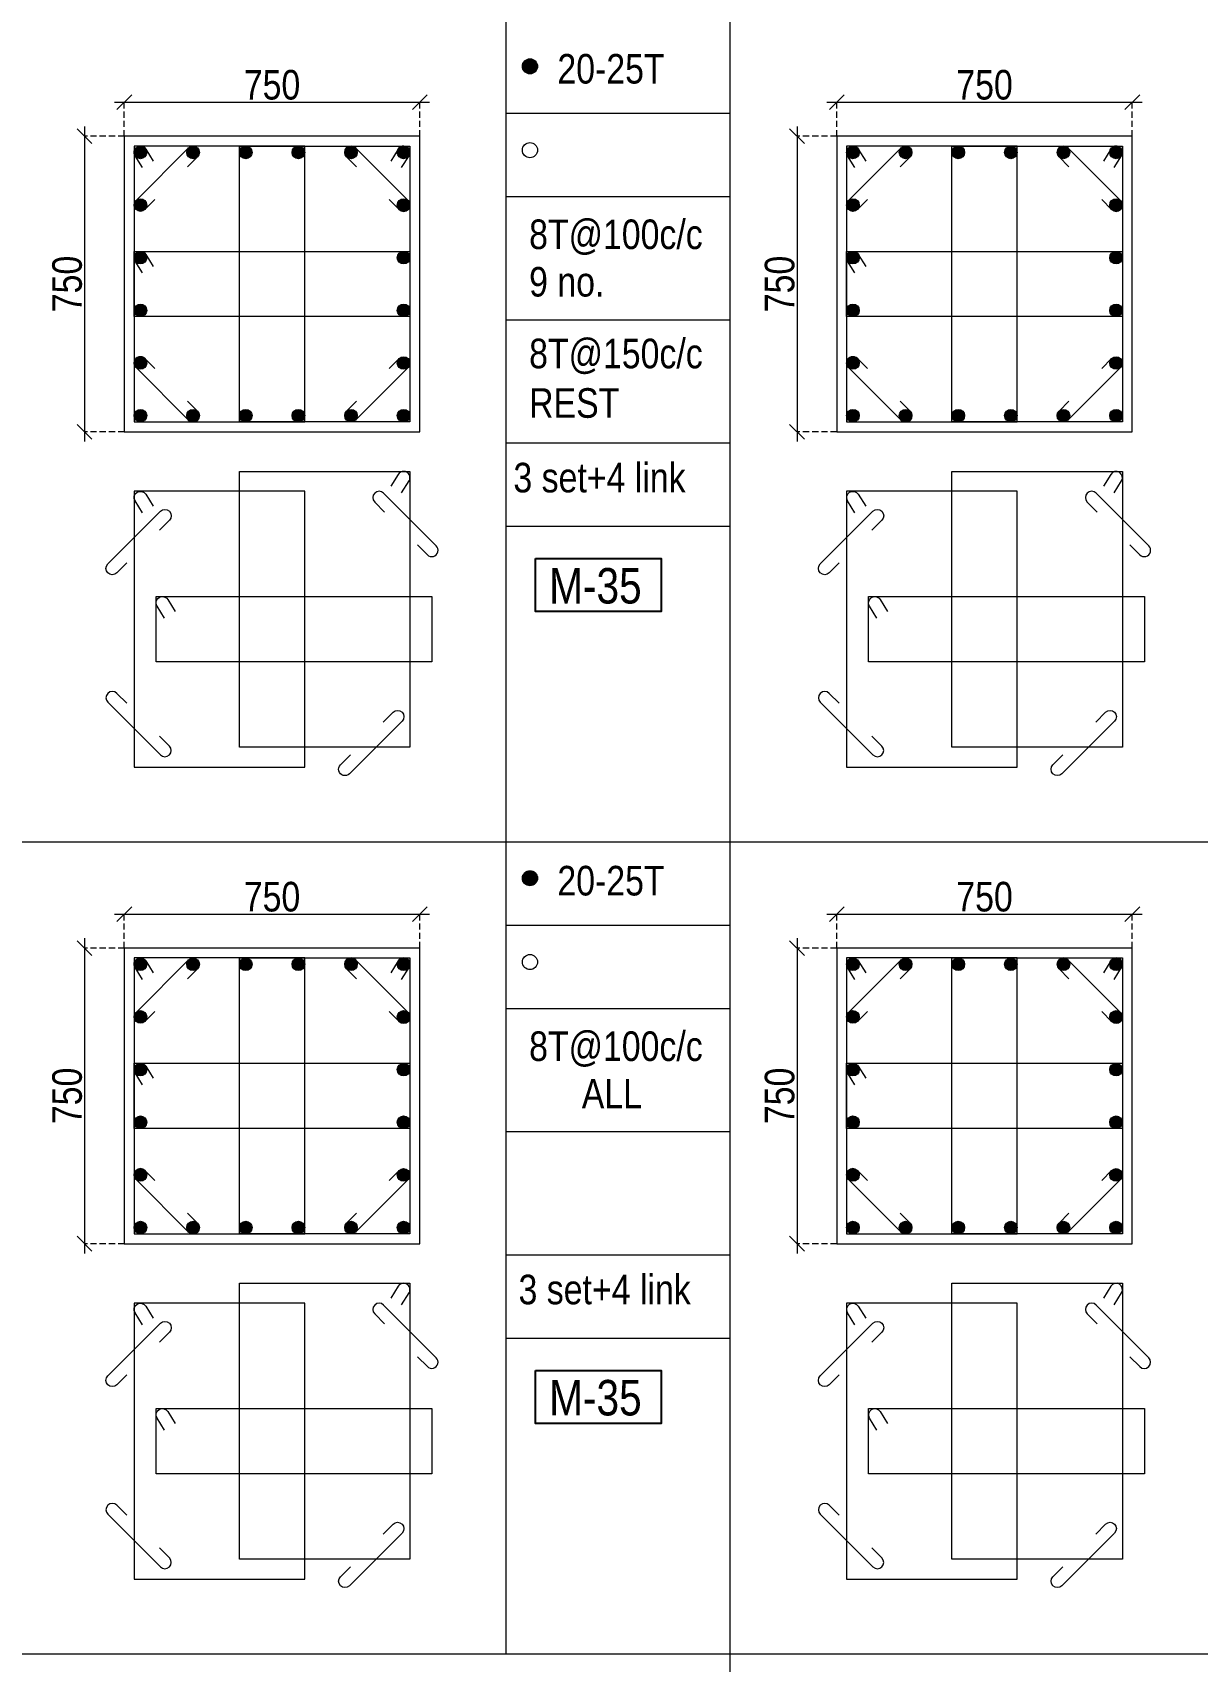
# Model space of a CAD drawing. Header units: millimetres. Extents: x 1112055 to 3390982, y -148532 to 766891.
# Drawn here: x 2520586 to 2532412, y 583427 to 599958 of the extents above; entities that cross this region are included whole.
import ezdxf
from ezdxf.enums import TextEntityAlignment as Align

# ---------------------------------------------------------------- set-up
doc = ezdxf.new("R2010")
doc.units = ezdxf.units.MM
doc.header["$PDMODE"] = 35
doc.header["$PDSIZE"] = -25
doc.linetypes.add('DASHED2', pattern=[0.375, 0.25, -0.125])
doc.linetypes.add('Hidden', pattern=[9.525, 6.35, -3.175])
for name, color, linetype, lineweight in [('B COL. SIZE DIM', 220, 'Continuous', 25), ('B COLSCH', 204, 'Continuous', 20), ('B COLUMN', 1, 'Hidden', 9), ('B STEEL', 34, 'Continuous', 15)]:
    doc.layers.add(name, color=color, linetype=linetype, lineweight=lineweight)
doc.layers.add('B TEXT', color=7, linetype='Continuous')
doc.styles.add('dim inside', font='romans.shx', dxfattribs={"width": 0.8, "height": 125})
doc.styles.add('SWINC', font='swissc.ttf')
doc.dimstyles.new('dim inside', dxfattribs={"dimtxt": 125, "dimasz": 100, "dimexe": 0, "dimexo": 0, "dimgap": 10, "dimtad": 0, "dimdec": 0, "dimzin": 0, "dimdsep": 46, "dimtxsty": 'dim inside', "dimblk": 'SMALL', "dimcen": 0.09, "dimadec": 0, "dimazin": 0, "dimtfac": 1, "dimtdec": 0, "dimtofl": 0, "dimtmove": 0, "dimatfit": 3, "dimfxl": 1, "dimtolj": 1, "dimtzin": 0, "dimarcsym": 2})

# ---------------------------------------------------------------- blocks, each defined once
blk = doc.blocks.new('_Oblique')
at = {"color": 0, "linetype": 'ByBlock', "lineweight": -2}
blk.add_line((-0.5, -0.5), (0.5, 0.5), dxfattribs=at)
blk = doc.blocks.new('*D5235')
at = {"layer": 'B COL. SIZE DIM', "color": 250, "lineweight": 9, "ltscale": 250, "transparency": 16777216}
blk.add_line((2528651, 591011), (2531851, 591011), dxfattribs=at)
at = {"layer": 'B COL. SIZE DIM', "color": 250, "linetype": 'DASHED2', "lineweight": 9, "ltscale": 250, "transparency": 16777216}
for p, q in [((2528751, 590666), (2528751, 591011)), ((2531751, 590666), (2531751, 591011))]:
    blk.add_line(p, q, dxfattribs=at)
at = {"layer": 'Defpoints', "color": 0, "lineweight": 40, "transparency": 16777216}
for p in [(2531751, 591011), (2528751, 590666), (2531751, 590666)]:
    blk.add_point(p, dxfattribs=at)
at = {"layer": 'B COL. SIZE DIM', "color": 250, "lineweight": 9, "transparency": 16777216, "xscale": 150, "yscale": 150, "zscale": 150, "rotation": 180}
blk.add_blockref('_Oblique', (2528751, 591011), dxfattribs=at)
at = {"layer": 'B COL. SIZE DIM', "color": 250, "lineweight": 9, "transparency": 16777216, "xscale": 150, "yscale": 150, "zscale": 150}
blk.add_blockref('_Oblique', (2531751, 591011), dxfattribs=at)
at = {"layer": 'B COL. SIZE DIM', "color": 6, "transparency": 16777216, "insert": (2530251, 591186), "char_height": 300, "attachment_point": 5, "style": 'SWINC'}
blk.add_mtext('\\A1;750', dxfattribs=at)
blk = doc.blocks.new('*D5236')
at = {"layer": 'B COL. SIZE DIM', "color": 250, "lineweight": 9, "ltscale": 250, "transparency": 16777216}
blk.add_line((2528347, 590766), (2528347, 587566), dxfattribs=at)
at = {"layer": 'B COL. SIZE DIM', "color": 250, "linetype": 'DASHED2', "lineweight": 9, "ltscale": 250, "transparency": 16777216}
for p, q in [((2528751, 590666), (2528347, 590666)), ((2528751, 587666), (2528347, 587666))]:
    blk.add_line(p, q, dxfattribs=at)
at = {"layer": 'Defpoints', "color": 0, "lineweight": 40, "transparency": 16777216}
for p in [(2528751, 590666), (2528347, 587666), (2528751, 587666)]:
    blk.add_point(p, dxfattribs=at)
at = {"layer": 'B COL. SIZE DIM', "color": 250, "lineweight": 9, "transparency": 16777216, "xscale": 150, "yscale": 150, "zscale": 150}
for p, rotation in [((2528347, 590666), 90), ((2528347, 587666), 270)]:
    blk.add_blockref('_Oblique', p, dxfattribs=dict(at, rotation=rotation))
at = {"layer": 'B COL. SIZE DIM', "color": 6, "transparency": 16777216, "insert": (2528172, 589166), "char_height": 300, "attachment_point": 5, "rotation": 90, "style": 'SWINC'}
blk.add_mtext('\\A1;750', dxfattribs=at)
blk = doc.blocks.new('*D5241')
at = {"layer": 'B COL. SIZE DIM', "color": 250, "lineweight": 9, "ltscale": 250, "transparency": 16777216}
blk.add_line((2528651, 599251), (2531851, 599251), dxfattribs=at)
at = {"layer": 'B COL. SIZE DIM', "color": 250, "linetype": 'DASHED2', "lineweight": 9, "ltscale": 250, "transparency": 16777216}
for p, q in [((2528751, 598906), (2528751, 599251)), ((2531751, 598906), (2531751, 599251))]:
    blk.add_line(p, q, dxfattribs=at)
at = {"layer": 'Defpoints', "color": 0, "lineweight": 40, "transparency": 16777216}
for p in [(2531751, 599251), (2528751, 598906), (2531751, 598906)]:
    blk.add_point(p, dxfattribs=at)
at = {"layer": 'B COL. SIZE DIM', "color": 250, "lineweight": 9, "transparency": 16777216, "xscale": 150, "yscale": 150, "zscale": 150, "rotation": 180}
blk.add_blockref('_Oblique', (2528751, 599251), dxfattribs=at)
at = {"layer": 'B COL. SIZE DIM', "color": 250, "lineweight": 9, "transparency": 16777216, "xscale": 150, "yscale": 150, "zscale": 150}
blk.add_blockref('_Oblique', (2531751, 599251), dxfattribs=at)
at = {"layer": 'B COL. SIZE DIM', "color": 6, "transparency": 16777216, "insert": (2530251, 599426), "char_height": 300, "attachment_point": 5, "style": 'SWINC'}
blk.add_mtext('\\A1;750', dxfattribs=at)
blk = doc.blocks.new('*D5242')
at = {"layer": 'B COL. SIZE DIM', "color": 250, "lineweight": 9, "ltscale": 250, "transparency": 16777216}
blk.add_line((2528347, 599006), (2528347, 595806), dxfattribs=at)
at = {"layer": 'B COL. SIZE DIM', "color": 250, "linetype": 'DASHED2', "lineweight": 9, "ltscale": 250, "transparency": 16777216}
for p, q in [((2528751, 598906), (2528347, 598906)), ((2528751, 595906), (2528347, 595906))]:
    blk.add_line(p, q, dxfattribs=at)
at = {"layer": 'Defpoints', "color": 0, "lineweight": 40, "transparency": 16777216}
for p in [(2528751, 598906), (2528347, 595906), (2528751, 595906)]:
    blk.add_point(p, dxfattribs=at)
at = {"layer": 'B COL. SIZE DIM', "color": 250, "lineweight": 9, "transparency": 16777216, "xscale": 150, "yscale": 150, "zscale": 150}
for p, rotation in [((2528347, 598906), 90), ((2528347, 595906), 270)]:
    blk.add_blockref('_Oblique', p, dxfattribs=dict(at, rotation=rotation))
at = {"layer": 'B COL. SIZE DIM', "color": 6, "transparency": 16777216, "insert": (2528172, 597406), "char_height": 300, "attachment_point": 5, "rotation": 90, "style": 'SWINC'}
blk.add_mtext('\\A1;750', dxfattribs=at)
blk = doc.blocks.new('*D5253')
at = {"layer": 'B COL. SIZE DIM', "color": 250, "lineweight": 9, "ltscale": 250, "transparency": 16777216}
blk.add_line((2521417, 591011), (2524617, 591011), dxfattribs=at)
at = {"layer": 'B COL. SIZE DIM', "color": 250, "linetype": 'DASHED2', "lineweight": 9, "ltscale": 250, "transparency": 16777216}
for p, q in [((2521517, 590666), (2521517, 591011)), ((2524517, 590666), (2524517, 591011))]:
    blk.add_line(p, q, dxfattribs=at)
at = {"layer": 'Defpoints', "color": 0, "lineweight": 40, "transparency": 16777216}
for p in [(2524517, 591011), (2521517, 590666), (2524517, 590666)]:
    blk.add_point(p, dxfattribs=at)
at = {"layer": 'B COL. SIZE DIM', "color": 250, "lineweight": 9, "transparency": 16777216, "xscale": 150, "yscale": 150, "zscale": 150, "rotation": 180}
blk.add_blockref('_Oblique', (2521517, 591011), dxfattribs=at)
at = {"layer": 'B COL. SIZE DIM', "color": 250, "lineweight": 9, "transparency": 16777216, "xscale": 150, "yscale": 150, "zscale": 150}
blk.add_blockref('_Oblique', (2524517, 591011), dxfattribs=at)
at = {"layer": 'B COL. SIZE DIM', "color": 6, "transparency": 16777216, "insert": (2523017, 591186), "char_height": 300, "attachment_point": 5, "style": 'SWINC'}
blk.add_mtext('\\A1;750', dxfattribs=at)
blk = doc.blocks.new('*D5254')
at = {"layer": 'B COL. SIZE DIM', "color": 250, "lineweight": 9, "ltscale": 250, "transparency": 16777216}
blk.add_line((2521113, 590766), (2521113, 587566), dxfattribs=at)
at = {"layer": 'B COL. SIZE DIM', "color": 250, "linetype": 'DASHED2', "lineweight": 9, "ltscale": 250, "transparency": 16777216}
for p, q in [((2521517, 590666), (2521113, 590666)), ((2521517, 587666), (2521113, 587666))]:
    blk.add_line(p, q, dxfattribs=at)
at = {"layer": 'Defpoints', "color": 0, "lineweight": 40, "transparency": 16777216}
for p in [(2521517, 590666), (2521113, 587666), (2521517, 587666)]:
    blk.add_point(p, dxfattribs=at)
at = {"layer": 'B COL. SIZE DIM', "color": 250, "lineweight": 9, "transparency": 16777216, "xscale": 150, "yscale": 150, "zscale": 150}
for p, rotation in [((2521113, 590666), 90), ((2521113, 587666), 270)]:
    blk.add_blockref('_Oblique', p, dxfattribs=dict(at, rotation=rotation))
at = {"layer": 'B COL. SIZE DIM', "color": 6, "transparency": 16777216, "insert": (2520938, 589166), "char_height": 300, "attachment_point": 5, "rotation": 90, "style": 'SWINC'}
blk.add_mtext('\\A1;750', dxfattribs=at)
blk = doc.blocks.new('*D5259')
at = {"layer": 'B COL. SIZE DIM', "color": 250, "lineweight": 9, "ltscale": 250, "transparency": 16777216}
blk.add_line((2521417, 599251), (2524617, 599251), dxfattribs=at)
at = {"layer": 'B COL. SIZE DIM', "color": 250, "linetype": 'DASHED2', "lineweight": 9, "ltscale": 250, "transparency": 16777216}
for p, q in [((2521517, 598906), (2521517, 599251)), ((2524517, 598906), (2524517, 599251))]:
    blk.add_line(p, q, dxfattribs=at)
at = {"layer": 'Defpoints', "color": 0, "lineweight": 40, "transparency": 16777216}
for p in [(2524517, 599251), (2521517, 598906), (2524517, 598906)]:
    blk.add_point(p, dxfattribs=at)
at = {"layer": 'B COL. SIZE DIM', "color": 250, "lineweight": 9, "transparency": 16777216, "xscale": 150, "yscale": 150, "zscale": 150, "rotation": 180}
blk.add_blockref('_Oblique', (2521517, 599251), dxfattribs=at)
at = {"layer": 'B COL. SIZE DIM', "color": 250, "lineweight": 9, "transparency": 16777216, "xscale": 150, "yscale": 150, "zscale": 150}
blk.add_blockref('_Oblique', (2524517, 599251), dxfattribs=at)
at = {"layer": 'B COL. SIZE DIM', "color": 6, "transparency": 16777216, "insert": (2523017, 599426), "char_height": 300, "attachment_point": 5, "style": 'SWINC'}
blk.add_mtext('\\A1;750', dxfattribs=at)
blk = doc.blocks.new('*D5260')
at = {"layer": 'B COL. SIZE DIM', "color": 250, "lineweight": 9, "ltscale": 250, "transparency": 16777216}
blk.add_line((2521113, 599006), (2521113, 595806), dxfattribs=at)
at = {"layer": 'B COL. SIZE DIM', "color": 250, "linetype": 'DASHED2', "lineweight": 9, "ltscale": 250, "transparency": 16777216}
for p, q in [((2521517, 598906), (2521113, 598906)), ((2521517, 595906), (2521113, 595906))]:
    blk.add_line(p, q, dxfattribs=at)
at = {"layer": 'Defpoints', "color": 0, "lineweight": 40, "transparency": 16777216}
for p in [(2521517, 598906), (2521113, 595906), (2521517, 595906)]:
    blk.add_point(p, dxfattribs=at)
at = {"layer": 'B COL. SIZE DIM', "color": 250, "lineweight": 9, "transparency": 16777216, "xscale": 150, "yscale": 150, "zscale": 150}
for p, rotation in [((2521113, 598906), 90), ((2521113, 595906), 270)]:
    blk.add_blockref('_Oblique', p, dxfattribs=dict(at, rotation=rotation))
at = {"layer": 'B COL. SIZE DIM', "color": 6, "transparency": 16777216, "insert": (2520938, 597406), "char_height": 300, "attachment_point": 5, "rotation": 90, "style": 'SWINC'}
blk.add_mtext('\\A1;750', dxfattribs=at)

msp = doc.modelspace()

# ---------------------------------------------------------------- hatches: boundary and pattern name
at = {"layer": 'B STEEL', "lineweight": 9, "ltscale": 0.5}
h = msp.add_hatch(color=34, dxfattribs=at)
edge = h.paths.add_edge_path()
edge.add_arc((2525635.6, 599614.8), 76.8, 0, 360)
h = msp.add_hatch(color=34, dxfattribs=at)
edge = h.paths.add_edge_path()
edge.add_arc((2521681.3, 598741.7), 64, 0, 360)
at = {"layer": 'B STEEL'}
h = msp.add_hatch(color=34, dxfattribs=at)
edge = h.paths.add_edge_path()
edge.add_arc((2522215.7, 598741.7), 64, 0, 360)
h = msp.add_hatch(color=34, dxfattribs=at)
edge = h.paths.add_edge_path()
edge.add_arc((2522750.1, 598741.7), 64, 0, 360)
h = msp.add_hatch(color=34, dxfattribs=at)
edge = h.paths.add_edge_path()
edge.add_arc((2523284.5, 598741.7), 64, 0, 360)
h = msp.add_hatch(color=34, dxfattribs=at)
edge = h.paths.add_edge_path()
edge.add_arc((2523818.9, 598741.7), 64, 0, 360)
at = {"layer": 'B STEEL', "lineweight": 9, "ltscale": 0.5}
h = msp.add_hatch(color=34, dxfattribs=at)
edge = h.paths.add_edge_path()
edge.add_arc((2524353.2, 598741.7), 64, 180, 540, ccw=False)
h = msp.add_hatch(color=34, dxfattribs=at)
edge = h.paths.add_edge_path()
edge.add_arc((2528914.8, 598741.7), 64, 0, 360)
at = {"layer": 'B STEEL'}
h = msp.add_hatch(color=34, dxfattribs=at)
edge = h.paths.add_edge_path()
edge.add_arc((2529449.2, 598741.7), 64, 0, 360)
h = msp.add_hatch(color=34, dxfattribs=at)
edge = h.paths.add_edge_path()
edge.add_arc((2529983.6, 598741.7), 64, 0, 360)
h = msp.add_hatch(color=34, dxfattribs=at)
edge = h.paths.add_edge_path()
edge.add_arc((2530518, 598741.7), 64, 0, 360)
h = msp.add_hatch(color=34, dxfattribs=at)
edge = h.paths.add_edge_path()
edge.add_arc((2531052.4, 598741.7), 64, 0, 360)
at = {"layer": 'B STEEL', "lineweight": 9, "ltscale": 0.5}
h = msp.add_hatch(color=34, dxfattribs=at)
edge = h.paths.add_edge_path()
edge.add_arc((2531586.8, 598741.7), 64, 180, 540, ccw=False)
at = {"layer": 'B STEEL'}
h = msp.add_hatch(color=34, dxfattribs=at)
edge = h.paths.add_edge_path()
edge.add_arc((2521681.3, 598207.3), 64, 0, 360)
h = msp.add_hatch(color=34, dxfattribs=at)
edge = h.paths.add_edge_path()
edge.add_arc((2524353.2, 598207.3), 64, 0, 360)
h = msp.add_hatch(color=34, dxfattribs=at)
edge = h.paths.add_edge_path()
edge.add_arc((2528914.8, 598207.3), 64, 0, 360)
h = msp.add_hatch(color=34, dxfattribs=at)
edge = h.paths.add_edge_path()
edge.add_arc((2531586.8, 598207.3), 64, 0, 360)
h = msp.add_hatch(color=34, dxfattribs=at)
edge = h.paths.add_edge_path()
edge.add_arc((2521681.3, 597672.9), 64, 0, 360)
h = msp.add_hatch(color=34, dxfattribs=at)
edge = h.paths.add_edge_path()
edge.add_arc((2524353.2, 597672.9), 64, 0, 360)
h = msp.add_hatch(color=34, dxfattribs=at)
edge = h.paths.add_edge_path()
edge.add_arc((2528914.8, 597672.9), 64, 0, 360)
h = msp.add_hatch(color=34, dxfattribs=at)
edge = h.paths.add_edge_path()
edge.add_arc((2531586.8, 597672.9), 64, 0, 360)
h = msp.add_hatch(color=34, dxfattribs=at)
edge = h.paths.add_edge_path()
edge.add_arc((2521681.3, 597138.5), 64, 0, 360)
h = msp.add_hatch(color=34, dxfattribs=at)
edge = h.paths.add_edge_path()
edge.add_arc((2524353.2, 597138.5), 64, 0, 360)
h = msp.add_hatch(color=34, dxfattribs=at)
edge = h.paths.add_edge_path()
edge.add_arc((2528914.8, 597138.5), 64, 0, 360)
h = msp.add_hatch(color=34, dxfattribs=at)
edge = h.paths.add_edge_path()
edge.add_arc((2531586.8, 597138.5), 64, 0, 360)
h = msp.add_hatch(color=34, dxfattribs=at)
edge = h.paths.add_edge_path()
edge.add_arc((2521681.3, 596604.1), 64, 0, 360)
h = msp.add_hatch(color=34, dxfattribs=at)
edge = h.paths.add_edge_path()
edge.add_arc((2524353.2, 596604.1), 64, 0, 360)
h = msp.add_hatch(color=34, dxfattribs=at)
edge = h.paths.add_edge_path()
edge.add_arc((2528914.8, 596604.1), 64, 0, 360)
h = msp.add_hatch(color=34, dxfattribs=at)
edge = h.paths.add_edge_path()
edge.add_arc((2531586.8, 596604.1), 64, 0, 360)
at = {"layer": 'B STEEL', "lineweight": 9, "ltscale": 0.5}
h = msp.add_hatch(color=34, dxfattribs=at)
edge = h.paths.add_edge_path()
edge.add_arc((2521681.3, 596069.7), 64, 0, 360, ccw=False)
at = {"layer": 'B STEEL'}
h = msp.add_hatch(color=34, dxfattribs=at)
edge = h.paths.add_edge_path()
edge.add_arc((2522215.7, 596069.7), 64, 0, 360)
h = msp.add_hatch(color=34, dxfattribs=at)
edge = h.paths.add_edge_path()
edge.add_arc((2522750.1, 596069.7), 64, 0, 360)
h = msp.add_hatch(color=34, dxfattribs=at)
edge = h.paths.add_edge_path()
edge.add_arc((2523284.5, 596069.7), 64, 0, 360)
h = msp.add_hatch(color=34, dxfattribs=at)
edge = h.paths.add_edge_path()
edge.add_arc((2523818.9, 596069.7), 64, 0, 360)
at = {"layer": 'B STEEL', "lineweight": 9, "ltscale": 0.5}
h = msp.add_hatch(color=34, dxfattribs=at)
edge = h.paths.add_edge_path()
edge.add_arc((2524353.2, 596069.7), 64, -180, 180)
h = msp.add_hatch(color=34, dxfattribs=at)
edge = h.paths.add_edge_path()
edge.add_arc((2528914.8, 596069.7), 64, 0, 360, ccw=False)
at = {"layer": 'B STEEL'}
h = msp.add_hatch(color=34, dxfattribs=at)
edge = h.paths.add_edge_path()
edge.add_arc((2529449.2, 596069.7), 64, 0, 360)
h = msp.add_hatch(color=34, dxfattribs=at)
edge = h.paths.add_edge_path()
edge.add_arc((2529983.6, 596069.7), 64, 0, 360)
h = msp.add_hatch(color=34, dxfattribs=at)
edge = h.paths.add_edge_path()
edge.add_arc((2530518, 596069.7), 64, 0, 360)
h = msp.add_hatch(color=34, dxfattribs=at)
edge = h.paths.add_edge_path()
edge.add_arc((2531052.4, 596069.7), 64, 0, 360)
at = {"layer": 'B STEEL', "lineweight": 9, "ltscale": 0.5}
h = msp.add_hatch(color=34, dxfattribs=at)
edge = h.paths.add_edge_path()
edge.add_arc((2531586.8, 596069.7), 64, -180, 180)
h = msp.add_hatch(color=34, dxfattribs=at)
edge = h.paths.add_edge_path()
edge.add_arc((2525635.6, 591375), 76.8, 0, 360)
h = msp.add_hatch(color=34, dxfattribs=at)
edge = h.paths.add_edge_path()
edge.add_arc((2521681.3, 590501.8), 64, 0, 360)
at = {"layer": 'B STEEL'}
h = msp.add_hatch(color=34, dxfattribs=at)
edge = h.paths.add_edge_path()
edge.add_arc((2522215.7, 590501.8), 64, 0, 360)
h = msp.add_hatch(color=34, dxfattribs=at)
edge = h.paths.add_edge_path()
edge.add_arc((2522750.1, 590501.8), 64, 0, 360)
h = msp.add_hatch(color=34, dxfattribs=at)
edge = h.paths.add_edge_path()
edge.add_arc((2523284.5, 590501.8), 64, 0, 360)
h = msp.add_hatch(color=34, dxfattribs=at)
edge = h.paths.add_edge_path()
edge.add_arc((2523818.9, 590501.8), 64, 0, 360)
at = {"layer": 'B STEEL', "lineweight": 9, "ltscale": 0.5}
h = msp.add_hatch(color=34, dxfattribs=at)
edge = h.paths.add_edge_path()
edge.add_arc((2524353.2, 590501.8), 64, 180, 540, ccw=False)
h = msp.add_hatch(color=34, dxfattribs=at)
edge = h.paths.add_edge_path()
edge.add_arc((2528914.8, 590501.8), 64, 0, 360)
at = {"layer": 'B STEEL'}
h = msp.add_hatch(color=34, dxfattribs=at)
edge = h.paths.add_edge_path()
edge.add_arc((2529449.2, 590501.8), 64, 0, 360)
h = msp.add_hatch(color=34, dxfattribs=at)
edge = h.paths.add_edge_path()
edge.add_arc((2529983.6, 590501.8), 64, 0, 360)
h = msp.add_hatch(color=34, dxfattribs=at)
edge = h.paths.add_edge_path()
edge.add_arc((2530518, 590501.8), 64, 0, 360)
h = msp.add_hatch(color=34, dxfattribs=at)
edge = h.paths.add_edge_path()
edge.add_arc((2531052.4, 590501.8), 64, 0, 360)
at = {"layer": 'B STEEL', "lineweight": 9, "ltscale": 0.5}
h = msp.add_hatch(color=34, dxfattribs=at)
edge = h.paths.add_edge_path()
edge.add_arc((2531586.8, 590501.8), 64, 180, 540, ccw=False)
at = {"layer": 'B STEEL'}
h = msp.add_hatch(color=34, dxfattribs=at)
edge = h.paths.add_edge_path()
edge.add_arc((2521681.3, 589967.4), 64, 0, 360)
h = msp.add_hatch(color=34, dxfattribs=at)
edge = h.paths.add_edge_path()
edge.add_arc((2524353.2, 589967.4), 64, 0, 360)
h = msp.add_hatch(color=34, dxfattribs=at)
edge = h.paths.add_edge_path()
edge.add_arc((2528914.8, 589967.4), 64, 0, 360)
h = msp.add_hatch(color=34, dxfattribs=at)
edge = h.paths.add_edge_path()
edge.add_arc((2531586.8, 589967.4), 64, 0, 360)
h = msp.add_hatch(color=34, dxfattribs=at)
edge = h.paths.add_edge_path()
edge.add_arc((2521681.3, 589433), 64, 0, 360)
h = msp.add_hatch(color=34, dxfattribs=at)
edge = h.paths.add_edge_path()
edge.add_arc((2524353.2, 589433), 64, 0, 360)
h = msp.add_hatch(color=34, dxfattribs=at)
edge = h.paths.add_edge_path()
edge.add_arc((2528914.8, 589433), 64, 0, 360)
h = msp.add_hatch(color=34, dxfattribs=at)
edge = h.paths.add_edge_path()
edge.add_arc((2531586.8, 589433), 64, 0, 360)
h = msp.add_hatch(color=34, dxfattribs=at)
edge = h.paths.add_edge_path()
edge.add_arc((2521681.3, 588898.6), 64, 0, 360)
h = msp.add_hatch(color=34, dxfattribs=at)
edge = h.paths.add_edge_path()
edge.add_arc((2524353.2, 588898.6), 64, 0, 360)
h = msp.add_hatch(color=34, dxfattribs=at)
edge = h.paths.add_edge_path()
edge.add_arc((2528914.8, 588898.6), 64, 0, 360)
h = msp.add_hatch(color=34, dxfattribs=at)
edge = h.paths.add_edge_path()
edge.add_arc((2531586.8, 588898.6), 64, 0, 360)
h = msp.add_hatch(color=34, dxfattribs=at)
edge = h.paths.add_edge_path()
edge.add_arc((2521681.3, 588364.2), 64, 0, 360)
h = msp.add_hatch(color=34, dxfattribs=at)
edge = h.paths.add_edge_path()
edge.add_arc((2524353.2, 588364.2), 64, 0, 360)
h = msp.add_hatch(color=34, dxfattribs=at)
edge = h.paths.add_edge_path()
edge.add_arc((2528914.8, 588364.2), 64, 0, 360)
h = msp.add_hatch(color=34, dxfattribs=at)
edge = h.paths.add_edge_path()
edge.add_arc((2531586.8, 588364.2), 64, 0, 360)
at = {"layer": 'B STEEL', "lineweight": 9, "ltscale": 0.5}
h = msp.add_hatch(color=34, dxfattribs=at)
edge = h.paths.add_edge_path()
edge.add_arc((2521681.3, 587829.9), 64, 0, 360, ccw=False)
at = {"layer": 'B STEEL'}
h = msp.add_hatch(color=34, dxfattribs=at)
edge = h.paths.add_edge_path()
edge.add_arc((2522215.7, 587829.9), 64, 0, 360)
h = msp.add_hatch(color=34, dxfattribs=at)
edge = h.paths.add_edge_path()
edge.add_arc((2522750.1, 587829.9), 64, 0, 360)
h = msp.add_hatch(color=34, dxfattribs=at)
edge = h.paths.add_edge_path()
edge.add_arc((2523284.5, 587829.9), 64, 0, 360)
h = msp.add_hatch(color=34, dxfattribs=at)
edge = h.paths.add_edge_path()
edge.add_arc((2523818.9, 587829.9), 64, 0, 360)
at = {"layer": 'B STEEL', "lineweight": 9, "ltscale": 0.5}
h = msp.add_hatch(color=34, dxfattribs=at)
edge = h.paths.add_edge_path()
edge.add_arc((2524353.2, 587829.9), 64, -180, 180)
h = msp.add_hatch(color=34, dxfattribs=at)
edge = h.paths.add_edge_path()
edge.add_arc((2528914.8, 587829.9), 64, 0, 360, ccw=False)
at = {"layer": 'B STEEL'}
h = msp.add_hatch(color=34, dxfattribs=at)
edge = h.paths.add_edge_path()
edge.add_arc((2529449.2, 587829.9), 64, 0, 360)
h = msp.add_hatch(color=34, dxfattribs=at)
edge = h.paths.add_edge_path()
edge.add_arc((2529983.6, 587829.9), 64, 0, 360)
h = msp.add_hatch(color=34, dxfattribs=at)
edge = h.paths.add_edge_path()
edge.add_arc((2530518, 587829.9), 64, 0, 360)
h = msp.add_hatch(color=34, dxfattribs=at)
edge = h.paths.add_edge_path()
edge.add_arc((2531052.4, 587829.9), 64, 0, 360)
at = {"layer": 'B STEEL', "lineweight": 9, "ltscale": 0.5}
h = msp.add_hatch(color=34, dxfattribs=at)
edge = h.paths.add_edge_path()
edge.add_arc((2531586.8, 587829.9), 64, -180, 180)

# ---------------------------------------------------------------- linework, layer by layer
at = {"layer": 'B COLSCH', "color": 250, "lineweight": 0}
for p, q in [((2527663.7, 649422.2), (2527663.7, 574628.3)), ((2525389.4, 624702.7), (2525389.4, 583503.5)), ((2525389.4, 599138.2), (2527663.7, 599138.2)), ((2525389.4, 598293.2), (2527663.7, 598293.2)), ((2525389.4, 597043.4), (2527663.7, 597043.4)), ((2525389.4, 595793.6), (2527663.7, 595793.6)), ((2525389.4, 594948.6), (2527663.7, 594948.6)), ((2487307.1, 591743.3), (2667535.6, 591743.3)), ((2525389.4, 590898.3), (2527663.7, 590898.3)), ((2525389.4, 590053.3), (2527663.7, 590053.3)), ((2525389.4, 588803.5), (2527663.7, 588803.5)), ((2525389.4, 587553.8), (2527663.7, 587553.8)), ((2525389.4, 586708.8), (2527663.7, 586708.8)), ((2487307.1, 583503.5), (2667535.6, 583503.5))]:
    msp.add_line(p, q, dxfattribs=at)
at = {"layer": 'B COLUMN', "color": 1, "linetype": 'ByBlock', "lineweight": 20}
for points in [[(2521517.3, 595905.7), (2524517.3, 595905.7), (2524517.3, 598905.7), (2521517.3, 598905.7)], [(2528750.8, 595905.7), (2531750.8, 595905.7), (2531750.8, 598905.7), (2528750.8, 598905.7)], [(2521517.3, 587665.8), (2524517.3, 587665.8), (2524517.3, 590665.8), (2521517.3, 590665.8)], [(2528750.8, 587665.8), (2531750.8, 587665.8), (2531750.8, 590665.8), (2528750.8, 590665.8)]]:
    msp.add_lwpolyline(points, close=True, dxfattribs=at)
at = {"layer": 'B STEEL', "color": 34, "lineweight": 9, "ltscale": 0.5}
for points in [[(2521617.3, 596005.7), (2523348.5, 596005.7), (2523348.5, 598805.7), (2521617.3, 598805.7)], [(2524417.3, 596005.7), (2522686, 596005.7), (2522686, 598805.7), (2524417.3, 598805.7)], [(2528850.8, 596005.7), (2530582, 596005.7), (2530582, 598805.7), (2528850.8, 598805.7)], [(2531650.8, 596005.7), (2529919.6, 596005.7), (2529919.6, 598805.7), (2531650.8, 598805.7)], [(2521617.3, 597736.9), (2524417.3, 597736.9), (2524417.3, 597074.5), (2521617.3, 597074.5)], [(2528850.8, 597736.9), (2531650.8, 597736.9), (2531650.8, 597074.5), (2528850.8, 597074.5)], [(2524417.3, 592704.5), (2522686, 592704.5), (2522686, 595504.5), (2524417.3, 595504.5)], [(2531650.8, 592704.5), (2529919.6, 592704.5), (2529919.6, 595504.5), (2531650.8, 595504.5)], [(2521617.3, 592502.1), (2523348.5, 592502.1), (2523348.5, 595302.1), (2521617.3, 595302.1)], [(2528850.8, 592502.1), (2530582, 592502.1), (2530582, 595302.1), (2528850.8, 595302.1)], [(2521840.4, 594233.3), (2524640.4, 594233.3), (2524640.4, 593570.9), (2521840.4, 593570.9)], [(2529074, 594233.3), (2531874, 594233.3), (2531874, 593570.9), (2529074, 593570.9)], [(2521617.3, 587765.8), (2523348.5, 587765.8), (2523348.5, 590565.8), (2521617.3, 590565.8)], [(2524417.3, 587765.8), (2522686, 587765.8), (2522686, 590565.8), (2524417.3, 590565.8)], [(2528850.8, 587765.8), (2530582, 587765.8), (2530582, 590565.8), (2528850.8, 590565.8)], [(2531650.8, 587765.8), (2529919.6, 587765.8), (2529919.6, 590565.8), (2531650.8, 590565.8)], [(2521617.3, 589497), (2524417.3, 589497), (2524417.3, 588834.6), (2521617.3, 588834.6)], [(2528850.8, 589497), (2531650.8, 589497), (2531650.8, 588834.6), (2528850.8, 588834.6)], [(2524417.3, 584464.6), (2522686, 584464.6), (2522686, 587264.6), (2524417.3, 587264.6)], [(2531650.8, 584464.6), (2529919.6, 584464.6), (2529919.6, 587264.6), (2531650.8, 587264.6)], [(2521617.3, 584262.3), (2523348.5, 584262.3), (2523348.5, 587062.3), (2521617.3, 587062.3)], [(2528850.8, 584262.3), (2530582, 584262.3), (2530582, 587062.3), (2528850.8, 587062.3)], [(2521840.4, 585993.5), (2524640.4, 585993.5), (2524640.4, 585331), (2521840.4, 585331)], [(2529074, 585993.5), (2531874, 585993.5), (2531874, 585331), (2529074, 585331)]]:
    msp.add_lwpolyline(points, close=True, dxfattribs=at)
for points in [[(2521701.5, 598586.6), (2521626.8, 598708.1, -1), (2521735.8, 598775.2), (2521810.6, 598653.7)], [(2521827.4, 598262.9), (2521726.5, 598162, -1), (2521636, 598252.5), (2522170.4, 598786.9, -1), (2522260.9, 598696.4), (2522160.1, 598595.5)], [(2524207.1, 598262.9), (2524308, 598162, 1), (2524398.5, 598252.5), (2523864.1, 598786.9, 1), (2523773.6, 598696.4), (2523874.4, 598595.5)], [(2524333, 598586.6), (2524407.8, 598708.1, 1), (2524298.7, 598775.2), (2524224, 598653.7)], [(2528935.1, 598586.6), (2528860.3, 598708.1, -1), (2528969.3, 598775.2), (2529044.1, 598653.7)], [(2529061, 598262.9), (2528960.1, 598162, -1), (2528869.6, 598252.5), (2529404, 598786.9, -1), (2529494.5, 598696.4), (2529393.6, 598595.5)], [(2531440.7, 598262.9), (2531541.5, 598162, 1), (2531632.1, 598252.5), (2531097.7, 598786.9, 1), (2531007.1, 598696.4), (2531108, 598595.5)], [(2531566.5, 598586.6), (2531641.3, 598708.1, 1), (2531532.3, 598775.2), (2531457.5, 598653.7)], [(2521701.5, 597517.8), (2521626.8, 597639.3, -1), (2521735.8, 597706.4), (2521810.6, 597584.9)], [(2528935.1, 597517.8), (2528860.3, 597639.3, -1), (2528969.3, 597706.4), (2529044.1, 597584.9)], [(2521827.4, 596548.5), (2521726.5, 596649.4, 1), (2521636, 596558.8), (2522170.4, 596024.4, 1), (2522260.9, 596115), (2522160.1, 596215.8)], [(2524207.1, 596548.5), (2524308, 596649.4, -1), (2524398.5, 596558.8), (2523864.1, 596024.4, -1), (2523773.6, 596115), (2523874.4, 596215.8)], [(2529061, 596548.5), (2528960.1, 596649.4, 1), (2528869.6, 596558.8), (2529404, 596024.4, 1), (2529494.5, 596115), (2529393.6, 596215.8)], [(2531440.7, 596548.5), (2531541.5, 596649.4, -1), (2531632.1, 596558.8), (2531097.7, 596024.4, -1), (2531007.1, 596115), (2531108, 596215.8)], [(2524333, 595285.4), (2524407.8, 595406.9, 1), (2524298.7, 595474), (2524224, 595352.5)], [(2531566.5, 595285.4), (2531641.3, 595406.9, 1), (2531532.3, 595474), (2531457.5, 595352.5)], [(2521701.5, 595083), (2521626.8, 595204.5, -1), (2521735.8, 595271.6), (2521810.6, 595150.2)], [(2524493.1, 594759.3), (2524593.9, 594658.4, 1), (2524684.5, 594749), (2524150.1, 595283.3, 1), (2524059.5, 595192.8), (2524160.4, 595091.9)], [(2528935.1, 595083), (2528860.3, 595204.5, -1), (2528969.3, 595271.6), (2529044.1, 595150.2)], [(2531726.6, 594759.3), (2531827.5, 594658.4, 1), (2531918, 594749), (2531383.6, 595283.3, 1), (2531293.1, 595192.8), (2531393.9, 595091.9)], [(2521541.5, 594574.7), (2521440.6, 594473.8, -1), (2521350.1, 594564.4), (2521884.5, 595098.8, -1), (2521975, 595008.2), (2521874.1, 594907.4)], [(2528775, 594574.7), (2528674.1, 594473.8, -1), (2528583.6, 594564.4), (2529118, 595098.8, -1), (2529208.5, 595008.2), (2529107.7, 594907.4)], [(2521924.7, 594014.3), (2521849.9, 594135.7, -1), (2521959, 594202.9), (2522033.7, 594081.4)], [(2529158.2, 594014.3), (2529083.5, 594135.7, -1), (2529192.5, 594202.9), (2529267.3, 594081.4)], [(2521541.5, 593150.4), (2521440.6, 593251.3, 1), (2521350.1, 593160.7), (2521884.5, 592626.4, 1), (2521975, 592716.9), (2521874.1, 592817.8)], [(2528775, 593150.4), (2528674.1, 593251.3, 1), (2528583.6, 593160.7), (2529118, 592626.4, 1), (2529208.5, 592716.9), (2529107.7, 592817.8)], [(2524145.6, 592959.3), (2524246.5, 593060.2, -1), (2524337, 592969.6), (2523802.6, 592435.2, -1), (2523712.1, 592525.8), (2523813, 592626.6)], [(2531379.2, 592959.3), (2531480, 593060.2, -1), (2531570.6, 592969.6), (2531036.2, 592435.2, -1), (2530945.6, 592525.8), (2531046.5, 592626.6)], [(2521701.5, 590346.8), (2521626.8, 590468.3, -1), (2521735.8, 590535.4), (2521810.6, 590413.9)], [(2521827.4, 590023), (2521726.5, 589922.2, -1), (2521636, 590012.7), (2522170.4, 590547.1, -1), (2522260.9, 590456.5), (2522160.1, 590355.7)], [(2524207.1, 590023), (2524308, 589922.2, 1), (2524398.5, 590012.7), (2523864.1, 590547.1, 1), (2523773.6, 590456.5), (2523874.4, 590355.7)], [(2524333, 590346.8), (2524407.8, 590468.3, 1), (2524298.7, 590535.4), (2524224, 590413.9)], [(2528935.1, 590346.8), (2528860.3, 590468.3, -1), (2528969.3, 590535.4), (2529044.1, 590413.9)], [(2529061, 590023), (2528960.1, 589922.2, -1), (2528869.6, 590012.7), (2529404, 590547.1, -1), (2529494.5, 590456.5), (2529393.6, 590355.7)], [(2531440.7, 590023), (2531541.5, 589922.2, 1), (2531632.1, 590012.7), (2531097.7, 590547.1, 1), (2531007.1, 590456.5), (2531108, 590355.7)], [(2531566.5, 590346.8), (2531641.3, 590468.3, 1), (2531532.3, 590535.4), (2531457.5, 590413.9)], [(2521701.5, 589278), (2521626.8, 589399.5, -1), (2521735.8, 589466.6), (2521810.6, 589345.1)], [(2528935.1, 589278), (2528860.3, 589399.5, -1), (2528969.3, 589466.6), (2529044.1, 589345.1)], [(2521827.4, 588308.6), (2521726.5, 588409.5, 1), (2521636, 588319), (2522170.4, 587784.6, 1), (2522260.9, 587875.1), (2522160.1, 587976)], [(2524207.1, 588308.6), (2524308, 588409.5, -1), (2524398.5, 588319), (2523864.1, 587784.6, -1), (2523773.6, 587875.1), (2523874.4, 587976)], [(2529061, 588308.6), (2528960.1, 588409.5, 1), (2528869.6, 588319), (2529404, 587784.6, 1), (2529494.5, 587875.1), (2529393.6, 587976)], [(2531440.7, 588308.6), (2531541.5, 588409.5, -1), (2531632.1, 588319), (2531097.7, 587784.6, -1), (2531007.1, 587875.1), (2531108, 587976)], [(2524333, 587045.6), (2524407.8, 587167.1, 1), (2524298.7, 587234.2), (2524224, 587112.7)], [(2531566.5, 587045.6), (2531641.3, 587167.1, 1), (2531532.3, 587234.2), (2531457.5, 587112.7)], [(2521701.5, 586843.2), (2521626.8, 586964.7, -1), (2521735.8, 587031.8), (2521810.6, 586910.3)], [(2524493.1, 586519.4), (2524593.9, 586418.6, 1), (2524684.5, 586509.1), (2524150.1, 587043.5, 1), (2524059.5, 586953), (2524160.4, 586852.1)], [(2528935.1, 586843.2), (2528860.3, 586964.7, -1), (2528969.3, 587031.8), (2529044.1, 586910.3)], [(2531726.6, 586519.4), (2531827.5, 586418.6, 1), (2531918, 586509.1), (2531383.6, 587043.5, 1), (2531293.1, 586953), (2531393.9, 586852.1)], [(2521541.5, 586334.9), (2521440.6, 586234, -1), (2521350.1, 586324.5), (2521884.5, 586858.9, -1), (2521975, 586768.4), (2521874.1, 586667.5)], [(2528775, 586334.9), (2528674.1, 586234, -1), (2528583.6, 586324.5), (2529118, 586858.9, -1), (2529208.5, 586768.4), (2529107.7, 586667.5)], [(2521924.7, 585774.4), (2521849.9, 585895.9, -1), (2521959, 585963), (2522033.7, 585841.5)], [(2529158.2, 585774.4), (2529083.5, 585895.9, -1), (2529192.5, 585963), (2529267.3, 585841.5)], [(2521541.5, 584910.6), (2521440.6, 585011.4, 1), (2521350.1, 584920.9), (2521884.5, 584386.5, 1), (2521975, 584477), (2521874.1, 584577.9)], [(2528775, 584910.6), (2528674.1, 585011.4, 1), (2528583.6, 584920.9), (2529118, 584386.5, 1), (2529208.5, 584477), (2529107.7, 584577.9)], [(2524145.6, 584719.5), (2524246.5, 584820.3, -1), (2524337, 584729.8), (2523802.6, 584195.4, -1), (2523712.1, 584285.9), (2523813, 584386.8)], [(2531379.2, 584719.5), (2531480, 584820.3, -1), (2531570.6, 584729.8), (2531036.2, 584195.4, -1), (2530945.6, 584285.9), (2531046.5, 584386.8)]]:
    msp.add_lwpolyline(points, format="xyb", dxfattribs=at)
for centre, radius in [((2525635.6, 599614.8), 76.8), ((2521681.3, 598741.7), 64), ((2522215.7, 598741.7), 64), ((2522750.1, 598741.7), 64), ((2523284.5, 598741.7), 64), ((2523818.9, 598741.7), 64), ((2524353.2, 598741.7), 64), ((2525635.6, 598764.6), 76.8), ((2528914.8, 598741.7), 64), ((2529449.2, 598741.7), 64), ((2529983.6, 598741.7), 64), ((2530518, 598741.7), 64), ((2531052.4, 598741.7), 64), ((2531586.8, 598741.7), 64), ((2521681.3, 598207.3), 64), ((2524353.2, 598207.3), 64), ((2528914.8, 598207.3), 64), ((2531586.8, 598207.3), 64), ((2521681.3, 597672.9), 64), ((2524353.2, 597672.9), 64), ((2528914.8, 597672.9), 64), ((2531586.8, 597672.9), 64), ((2521681.3, 597138.5), 64), ((2524353.2, 597138.5), 64), ((2528914.8, 597138.5), 64), ((2531586.8, 597138.5), 64), ((2521681.3, 596604.1), 64), ((2524353.2, 596604.1), 64), ((2528914.8, 596604.1), 64), ((2531586.8, 596604.1), 64), ((2521681.3, 596069.7), 64), ((2522215.7, 596069.7), 64), ((2522750.1, 596069.7), 64), ((2523284.5, 596069.7), 64), ((2523818.9, 596069.7), 64), ((2524353.2, 596069.7), 64), ((2528914.8, 596069.7), 64), ((2529449.2, 596069.7), 64), ((2529983.6, 596069.7), 64), ((2530518, 596069.7), 64), ((2531052.4, 596069.7), 64), ((2531586.8, 596069.7), 64), ((2525635.6, 591375), 76.8), ((2521681.3, 590501.8), 64), ((2522215.7, 590501.8), 64), ((2522750.1, 590501.8), 64), ((2523284.5, 590501.8), 64), ((2523818.9, 590501.8), 64), ((2524353.2, 590501.8), 64), ((2525635.6, 590524.7), 76.8), ((2528914.8, 590501.8), 64), ((2529449.2, 590501.8), 64), ((2529983.6, 590501.8), 64), ((2530518, 590501.8), 64), ((2531052.4, 590501.8), 64), ((2531586.8, 590501.8), 64), ((2521681.3, 589967.4), 64), ((2524353.2, 589967.4), 64), ((2528914.8, 589967.4), 64), ((2531586.8, 589967.4), 64), ((2521681.3, 589433), 64), ((2524353.2, 589433), 64), ((2528914.8, 589433), 64), ((2531586.8, 589433), 64), ((2521681.3, 588898.6), 64), ((2524353.2, 588898.6), 64), ((2528914.8, 588898.6), 64), ((2531586.8, 588898.6), 64), ((2521681.3, 588364.2), 64), ((2524353.2, 588364.2), 64), ((2528914.8, 588364.2), 64), ((2531586.8, 588364.2), 64), ((2521681.3, 587829.9), 64), ((2522215.7, 587829.9), 64), ((2522750.1, 587829.9), 64), ((2523284.5, 587829.9), 64), ((2523818.9, 587829.9), 64), ((2524353.2, 587829.9), 64), ((2528914.8, 587829.9), 64), ((2529449.2, 587829.9), 64), ((2529983.6, 587829.9), 64), ((2530518, 587829.9), 64), ((2531052.4, 587829.9), 64), ((2531586.8, 587829.9), 64)]:
    msp.add_circle(centre, radius, dxfattribs=at)
at = {"layer": 'B TEXT', "color": 1}
for points in [[(2525693, 594619.6), (2526967.6, 594619.6), (2526967.6, 594081.6), (2525693, 594081.6)], [(2525693, 586379.7), (2526967.6, 586379.7), (2526967.6, 585841.8), (2525693, 585841.8)]]:
    msp.add_lwpolyline(points, close=True, dxfattribs=at)

# ---------------------------------------------------------------- texts
at = {"layer": 'B TEXT', "style": 'SWINC'}
for s, p in [('20-25T', (2525914.1, 599440.3)), ('8T@100c/c', (2525627.2, 597760.4)), ('9 no.', (2525627.2, 597278.7)), ('8T@150c/c', (2525627.2, 596550.6)), ('REST', (2525627.2, 596048.2)), ('3 set+4 link', (2525467.6, 595291.1)), ('20-25T', (2525914.1, 591200.4)), ('8T@100c/c', (2525627.2, 589520.6)), ('ALL', (2526161.9, 589038.8)), ('3 set+4 link', (2525519.7, 587051.3))]:
    msp.add_text(s, height=300, dxfattribs=at).set_placement(p)
at = {"layer": 'B TEXT', "color": 1, "style": 'SWINC'}
for p in [(2525830.4, 594055.1), (2525830.4, 585815.2)]:
    msp.add_text('M-35', height=360, dxfattribs=at).set_placement(p, align=Align.BOTTOM_LEFT)

# ---------------------------------------------------------------- dimensions: what is measured, and where the dimension line sits
at = {"layer": 'B COL. SIZE DIM', "color": 250, "ltscale": 250}
for base, p1, p2, picture, middle in [((2524517.3, 599250.6), (2521517.3, 598905.7), (2524517.3, 598905.7), '*D5259', (2523017.3, 599425.6)), ((2531750.8, 599250.6), (2528750.8, 598905.7), (2531750.8, 598905.7), '*D5241', (2530250.8, 599425.6)), ((2524517.3, 591010.8), (2521517.3, 590665.8), (2524517.3, 590665.8), '*D5253', (2523017.3, 591185.8)), ((2531750.8, 591010.8), (2528750.8, 590665.8), (2531750.8, 590665.8), '*D5235', (2530250.8, 591185.8))]:
    dim = msp.add_linear_dim(base=base, p1=p1, p2=p2, dimstyle='dim inside', override={"dimtxt": 300, "dimasz": 150, "dimgap": 25, "dimtad": 3, "dimlfac": 0.25, "dimtxsty": 'SWINC', "dimblk1": 'Oblique', "dimblk2": 'Oblique', "dimsah": 1, "dimdle": 100, "dimclrd": 250, "dimclre": 250, "dimclrt": 6, "dimfxl": 1000, "dimlwd": 9, "dimlwe": 9}, dxfattribs=at)
    dim.commit()
    dim.dimension.update_dxf_attribs({"geometry": picture, "text_midpoint": middle})
for base, p1, p2, picture, middle in [((2521113.4, 595905.7), (2521517.3, 598905.7), (2521517.3, 595905.7), '*D5260', (2520938.4, 597405.7)), ((2528346.9, 595905.7), (2528750.8, 598905.7), (2528750.8, 595905.7), '*D5242', (2528171.9, 597405.7)), ((2521113.4, 587665.8), (2521517.3, 590665.8), (2521517.3, 587665.8), '*D5254', (2520938.4, 589165.8)), ((2528346.9, 587665.8), (2528750.8, 590665.8), (2528750.8, 587665.8), '*D5236', (2528171.9, 589165.8))]:
    dim = msp.add_linear_dim(base=base, p1=p1, p2=p2, angle=90, dimstyle='dim inside', override={"dimtxt": 300, "dimasz": 150, "dimgap": 25, "dimtad": 3, "dimlfac": 0.25, "dimtxsty": 'SWINC', "dimblk1": 'Oblique', "dimblk2": 'Oblique', "dimsah": 1, "dimdle": 100, "dimclrd": 250, "dimclre": 250, "dimclrt": 6, "dimfxl": 1000, "dimlwd": 9, "dimlwe": 9}, dxfattribs=at)
    dim.commit()
    dim.dimension.update_dxf_attribs({"geometry": picture, "text_midpoint": middle})

doc.saveas('drawing.dxf')
